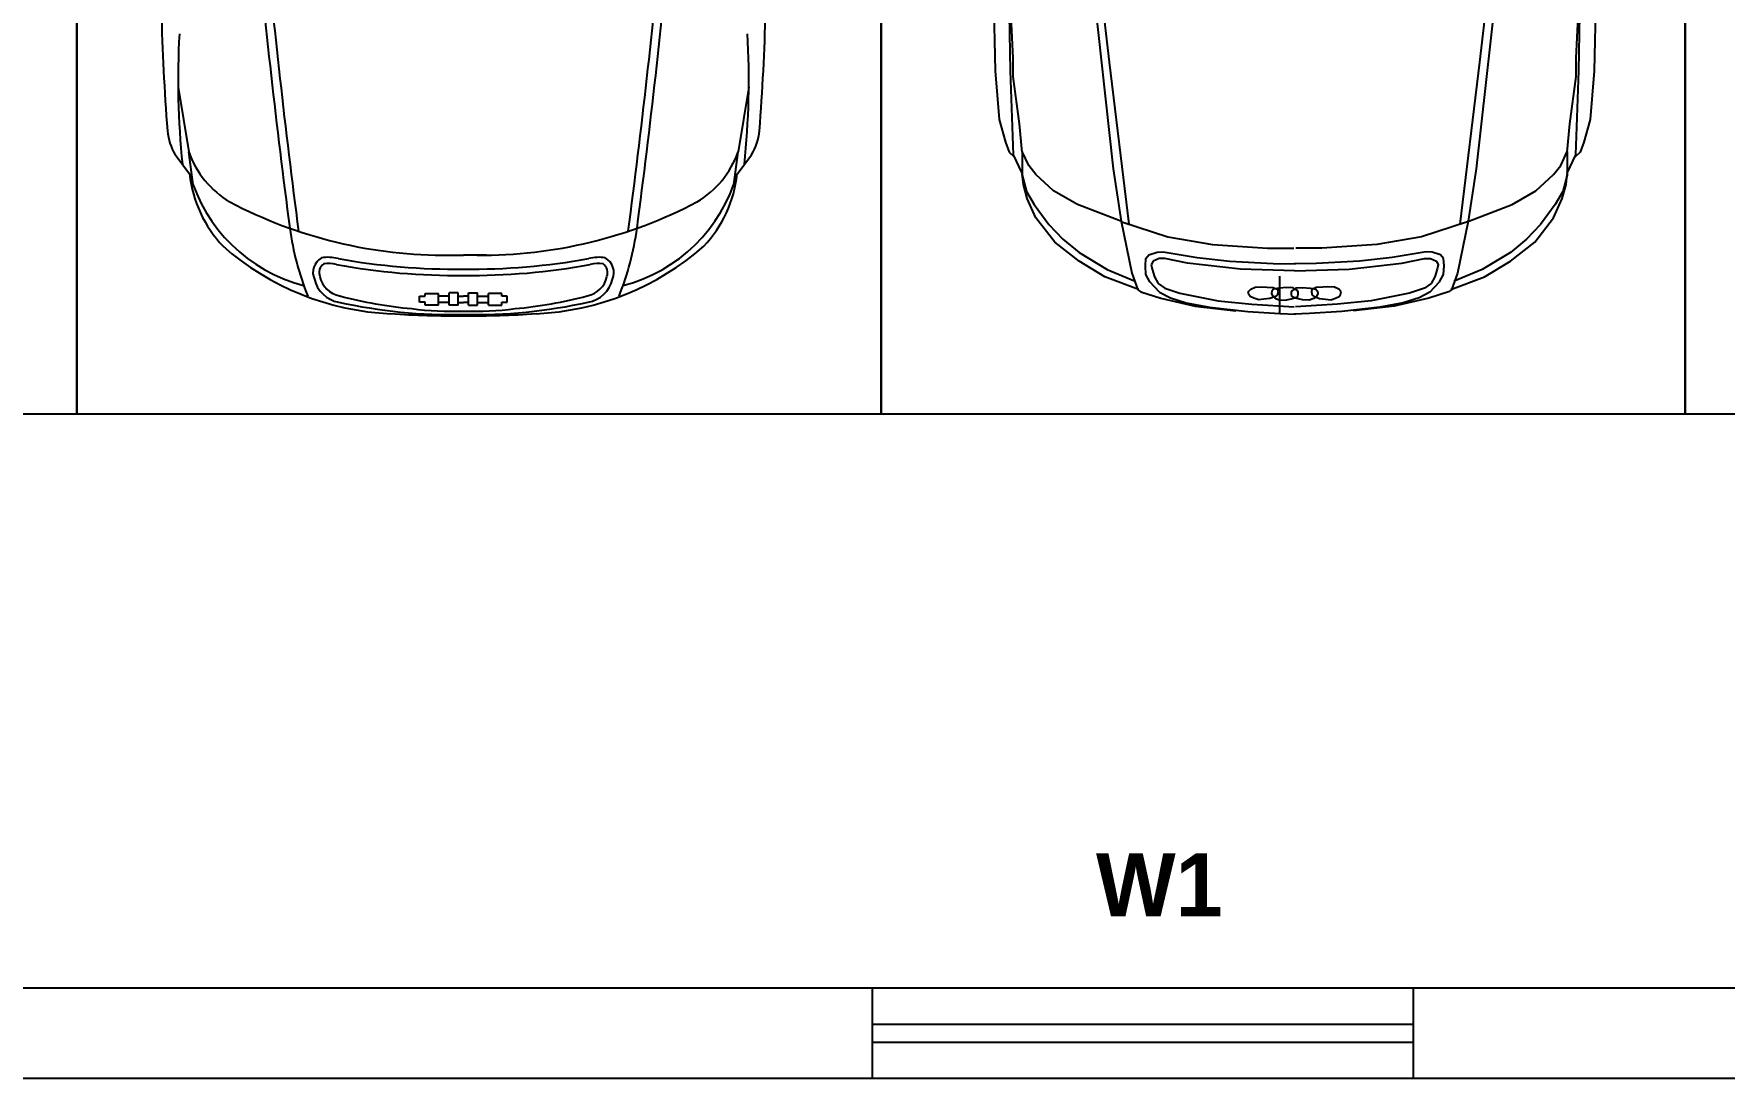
# Model space of a CAD drawing. Header units: inches. Extents: x 484217 to 497210, y -26946 to -21493.
# Drawn here: x 492970.2 to 493181.1, y -23350.3 to -23220.2 of the extents above; entities that cross this region are included whole.
import ezdxf

# ---------------------------------------------------------------- set-up
doc = ezdxf.new("R2010")
doc.units = ezdxf.units.IN
doc.header["$LTSCALE"] = 20
doc.header["$MEASUREMENT"] = 0
for name, color, linetype in [('A-GLASS', 4, 'Continuous'), ('ceco.net 92', 9, 'Continuous'), ('ceco.net 93', 161, 'Continuous'), ('I-WALL-FULL', 5, 'Continuous'), ('Parking', 7, 'Continuous')]:
    doc.layers.add(name, color=color, linetype=linetype)
doc.layers.add('I-ANNO-TEXT', color=7, linetype='Continuous', lineweight=18)
doc.styles.add('MICRO', font='')
doc.styles.get('MICRO').set_extended_font_data('MicrogrammaSSi', bold=True)

msp = doc.modelspace()

# ---------------------------------------------------------------- linework, layer by layer
for p, q in [((492938.23, -23339.1, 6.93), (493074.79, -23339.1, 6.93)), ((493142.29, -23339.1, 6.93), (493727.29, -23339.1, 6.93)), ((492938.23, -23350.35, 6.93), (493074.79, -23350.35, 6.93)), ((493142.29, -23350.35, 6.93), (493482.04, -23350.35, 6.93))]:
    msp.add_line(p, q)
at = {"layer": 'A-GLASS'}
for p, q in [((493074.79, -23339.1, 6.93), (493142.29, -23339.1, 6.93)), ((493074.79, -23343.6, 6.93), (493142.29, -23343.6, 6.93)), ((493074.79, -23345.85, 6.93), (493142.29, -23345.85, 6.93)), ((493074.79, -23350.35, 6.93), (493142.29, -23350.35, 6.93))]:
    msp.add_line(p, q, dxfattribs=at)
at = {"layer": 'ceco.net 92', "linetype": 'ByBlock', "ltscale": 0.4}
for p, q in [((492988.24, -23226.79), (492989.57, -23234.85)), ((493059.41, -23226.79), (493058.08, -23234.85)), ((492990.12, -23239), (492989.57, -23234.85)), ((493057.54, -23239), (493058.08, -23234.85)), ((492989.68, -23237.64), (492987.88, -23235.24)), ((493057.98, -23237.64), (493059.77, -23235.24)), ((493020.96, -23247.75), (493023.83, -23247.75)), ((493026.69, -23247.75), (493023.83, -23247.75)), ((493018.36, -23253.62), (493018.36, -23252.87)), ((493018.36, -23252.87), (493019.05, -23252.87)), ((493019.05, -23253.62), (493018.36, -23253.62)), ((493019.05, -23252.53), (493020.7, -23252.53)), ((493019.05, -23252.87), (493019.05, -23252.53)), ((493019.05, -23253.99), (493019.05, -23253.62)), ((493020.7, -23253.99), (493020.7, -23252.53)), ((493022.07, -23252.86), (493020.7, -23252.86)), ((493022.07, -23253.66), (493020.7, -23253.66)), ((493022.07, -23253.98), (493022.07, -23252.43)), ((493023.18, -23252.43), (493022.07, -23252.43)), ((493023.18, -23253.98), (493023.18, -23252.43)), ((493023.18, -23252.86), (493023.83, -23252.86)), ((493023.18, -23253.66), (493023.83, -23253.66)), ((493024.47, -23252.86), (493023.83, -23252.86)), ((493024.47, -23253.66), (493023.83, -23253.66)), ((493024.47, -23253.98), (493024.47, -23252.43)), ((493024.47, -23252.43), (493025.58, -23252.43)), ((493025.58, -23253.98), (493025.58, -23252.43)), ((493025.58, -23252.86), (493026.95, -23252.86)), ((493025.58, -23253.66), (493026.95, -23253.66)), ((493026.95, -23253.99), (493026.95, -23252.53)), ((493028.6, -23252.53), (493026.95, -23252.53)), ((493028.6, -23252.87), (493028.6, -23252.53)), ((493029.29, -23252.87), (493028.6, -23252.87)), ((493028.6, -23253.62), (493029.29, -23253.62)), ((493028.6, -23253.99), (493028.6, -23253.62)), ((493029.29, -23253.62), (493029.29, -23252.87)), ((493020.7, -23253.99), (493019.05, -23253.99)), ((493023.18, -23253.98), (493022.07, -23253.98)), ((493024.47, -23253.98), (493025.58, -23253.98)), ((493026.95, -23253.99), (493028.6, -23253.99))]:
    msp.add_line(p, q, dxfattribs=at)
for centre, radius, start, end in [((493270.12, -23210.14), 284.07, 178.4271, 184.4609), ((492777.54, -23210.14), 284.07, 355.5391, 1.5729), ((494051.31, -23106.71), 1058.14, 185.39904, 187.47657), ((494052.41, -23107.09), 1058.14, 185.39904, 187.47657), ((491995.24, -23107.09), 1058.14, 352.52343, 354.60096), ((491996.34, -23106.71), 1058.14, 352.52343, 354.60096), ((493090.71, -23225.89), 102.47, 176.792, 185.9071), ((492956.95, -23225.89), 102.47, 354.0929, 3.208), ((492994.3, -23231.5), 7.43, 185.6622, 210.2237), ((493053.35, -23231.5), 7.43, 329.7763, 354.3378), ((493000.66, -23231), 11.74, 199.1815, 239.4917), ((493047, -23231), 11.74, 300.5083, 340.8185), ((493008.85, -23232.21), 19.93, 195.8132, 255.6258), ((493005.06, -23235.96), 15.47, 186.2074, 223.5744), ((493038.8, -23232.21), 19.93, 284.3742, 344.1868), ((493042.59, -23235.96), 15.47, 316.4256, 353.7926), ((493021.53, -23190.22), 57.53, 242.1946, 270.5665), ((493026.12, -23190.22), 57.53, 269.4335, 297.8054), ((493038.53, -23239.29), 36.72, 187.9985, 201.6958), ((493009.12, -23239.29), 36.72, 338.3042, 352.0015), ((493016.23, -23221.2), 33.88, 228.6467, 267.5204), ((493031.42, -23221.2), 33.88, 272.4796, 311.3533), ((493007.12, -23249.91), 2.06, 118.739, 203.6977), ((493007.24, -23249.95), 1.4, 126.9791, 200.1098), ((493006.99, -23252.45), 4.43, 74.326, 101.2071), ((493006.94, -23253.64), 4.84, 77.3707, 96.4487), ((493022.96, -23167.46), 82.82, 259.5922, 270.6), ((493023.15, -23163.85), 85.65, 259.9389, 270.4511), ((493024.5, -23163.85), 85.65, 269.5489, 280.0611), ((493024.69, -23167.46), 82.82, 269.4, 280.4078), ((493040.66, -23252.45), 4.43, 78.7929, 105.674), ((493040.71, -23253.64), 4.84, 83.5513, 102.6293), ((493040.41, -23249.95), 1.4, 339.8902, 53.0209), ((493040.53, -23249.91), 2.06, 336.3023, 61.261), ((493008.91, -23249.89), 3.77, 192.9837, 260.0332), ((493008.97, -23249.77), 3.12, 192.2634, 259.2883), ((493038.68, -23249.77), 3.12, 280.7117, 347.7366), ((493038.74, -23249.89), 3.77, 279.9668, 347.0163), ((493022.43, -23189.98), 65.18, 257.4369, 271.2234), ((493022.51, -23199.12), 55.53, 255.275, 264.7118), ((493025.22, -23189.98), 65.18, 268.7766, 282.5631), ((493025.15, -23199.12), 55.53, 275.2882, 284.725), ((493023.22, -23127.24), 128.08, 266.2162, 270.2715), ((493022.46, -23214.59), 40.15, 262.744, 271.9501), ((493025.19, -23214.59), 40.15, 268.0499, 277.256), ((493024.43, -23127.24), 128.08, 269.7285, 273.7838)]:
    msp.add_arc(centre, radius, start, end, dxfattribs=at)
at = {"layer": 'ceco.net 93'}
for p, q in [((493089.69, -23202.22), (493090.14, -23224.76)), ((493165.32, -23202.22), (493164.87, -23224.76)), ((493104.41, -23223.69), (493102.42, -23206.53)), ((493150.6, -23223.69), (493152.6, -23206.53)), ((493101.88, -23210.12), (493104.87, -23236.98)), ((493153.13, -23210.12), (493150.14, -23236.98)), ((493092.06, -23224.76), (493091.83, -23212.28)), ((493092.4, -23223.18), (493091.89, -23212.56)), ((493162.61, -23223.18), (493163.12, -23212.56)), ((493162.95, -23224.76), (493163.18, -23212.28)), ((493092.4, -23225.49), (493092.4, -23223.18)), ((493106.87, -23243.9), (493104.41, -23223.69)), ((493148.15, -23243.9), (493150.6, -23223.69)), ((493162.61, -23225.49), (493162.61, -23223.18)), ((493090.14, -23224.76), (493090.65, -23230.86)), ((493092.45, -23235.26), (493092.06, -23224.76)), ((493093.19, -23231.37), (493092.4, -23225.49)), ((493161.82, -23231.37), (493162.61, -23225.49)), ((493162.56, -23235.26), (493162.95, -23224.76)), ((493164.87, -23224.76), (493164.36, -23230.86)), ((493090.65, -23230.86), (493091.44, -23233.68)), ((493093.53, -23234.92), (493093.19, -23231.37)), ((493161.48, -23234.92), (493161.82, -23231.37)), ((493164.36, -23230.86), (493163.57, -23233.68)), ((493091.44, -23233.68), (493091.89, -23234.92)), ((493094.34, -23236.57), (493093.53, -23234.81)), ((493093.53, -23234.81), (493093.53, -23237.78)), ((493160.68, -23236.57), (493161.48, -23234.81)), ((493161.48, -23234.81), (493161.48, -23237.78)), ((493163.57, -23233.68), (493163.12, -23234.92)), ((493091.89, -23234.92), (493092.51, -23235.49)), ((493093.53, -23237.52), (493092.45, -23235.26)), ((493095.21, -23237.71), (493094.34, -23236.57)), ((493159.8, -23237.71), (493160.68, -23236.57)), ((493161.48, -23237.52), (493162.56, -23235.26)), ((493163.12, -23234.92), (493162.5, -23235.49)), ((493093.66, -23238.93), (493093.53, -23237.65)), ((493093.53, -23237.78), (493094.07, -23239.81)), ((493094.13, -23240.68), (493093.66, -23238.93)), ((493097.44, -23239.74), (493095.21, -23237.71)), ((493104.87, -23236.98), (493105.87, -23243.5)), ((493150.14, -23236.98), (493149.14, -23243.5)), ((493157.57, -23239.74), (493159.8, -23237.71)), ((493160.88, -23240.68), (493161.35, -23238.93)), ((493161.48, -23237.78), (493160.95, -23239.81)), ((493161.35, -23238.93), (493161.48, -23237.65)), ((493094.07, -23239.81), (493095.01, -23241.43)), ((493095.21, -23243.11), (493094.13, -23240.68)), ((493100.4, -23241.43), (493097.44, -23239.74)), ((493154.61, -23241.43), (493157.57, -23239.74)), ((493159.8, -23243.11), (493160.88, -23240.68)), ((493160.95, -23239.81), (493160, -23241.43)), ((493095.01, -23241.43), (493096.83, -23243.92)), ((493097.57, -23246.15), (493095.21, -23243.11)), ((493105.8, -23243.52), (493100.4, -23241.43)), ((493149.22, -23243.52), (493154.61, -23241.43)), ((493157.44, -23246.15), (493159.8, -23243.11)), ((493160, -23241.43), (493158.18, -23243.92)), ((493096.83, -23243.92), (493098.58, -23245.75)), ((493105.88, -23243.52), (493107.21, -23250)), ((493105.95, -23243.59), (493111.68, -23245.45)), ((493149.06, -23243.59), (493143.33, -23245.45)), ((493149.14, -23243.52), (493147.8, -23250)), ((493158.18, -23243.92), (493156.43, -23245.75)), ((493100.61, -23248.51), (493097.57, -23246.15)), ((493098.58, -23245.75), (493100.61, -23247.43)), ((493100.61, -23247.43), (493104.11, -23249.52)), ((493109.33, -23247.72), (493110.36, -23247.38)), ((493110.36, -23247.38), (493111.09, -23247.32)), ((493111.09, -23247.32), (493115.34, -23248.06)), ((493111.68, -23245.45), (493117.26, -23246.42)), ((493117.26, -23246.42), (493124.11, -23246.87)), ((493124.11, -23246.87), (493127.39, -23246.87)), ((493130.9, -23246.87), (493127.63, -23246.87)), ((493137.75, -23246.42), (493130.9, -23246.87)), ((493143.33, -23245.45), (493137.75, -23246.42)), ((493143.92, -23247.32), (493139.67, -23248.06)), ((493144.66, -23247.38), (493143.92, -23247.32)), ((493145.68, -23247.72), (493144.66, -23247.38)), ((493154.41, -23247.43), (493150.9, -23249.52)), ((493156.43, -23245.75), (493154.41, -23247.43)), ((493154.41, -23248.51), (493157.44, -23246.15)), ((493103.84, -23250.47), (493100.61, -23248.51)), ((493104.11, -23249.52), (493107.62, -23251.01)), ((493108.88, -23249.08), (493108.94, -23248.17)), ((493108.94, -23250.16), (493108.88, -23249.08)), ((493108.94, -23248.17), (493109.33, -23247.72)), ((493109.85, -23248.51), (493109.62, -23248.96)), ((493109.62, -23248.96), (493109.73, -23249.48)), ((493109.73, -23249.48), (493110.02, -23250.44)), ((493110.58, -23248.17), (493109.85, -23248.51)), ((493111.32, -23248.17), (493110.58, -23248.17)), ((493114.15, -23248.74), (493111.32, -23248.17)), ((493120.73, -23249.48), (493114.15, -23248.74)), ((493115.34, -23248.06), (493119.43, -23248.51)), ((493119.43, -23248.51), (493124.81, -23248.79)), ((493127.48, -23249.7), (493120.73, -23249.48)), ((493124.81, -23248.79), (493127.59, -23248.85)), ((493130.2, -23248.79), (493127.42, -23248.85)), ((493127.53, -23249.7), (493134.28, -23249.48)), ((493135.58, -23248.51), (493130.2, -23248.79)), ((493134.28, -23249.48), (493140.86, -23248.74)), ((493139.67, -23248.06), (493135.58, -23248.51)), ((493140.86, -23248.74), (493143.69, -23248.17)), ((493143.69, -23248.17), (493144.43, -23248.17)), ((493144.43, -23248.17), (493145.17, -23248.51)), ((493145.28, -23249.48), (493145, -23250.44)), ((493145.17, -23248.51), (493145.39, -23248.96)), ((493145.39, -23248.96), (493145.28, -23249.48)), ((493146.07, -23248.17), (493145.68, -23247.72)), ((493146.13, -23249.08), (493146.07, -23248.17)), ((493146.07, -23250.16), (493146.13, -23249.08)), ((493150.9, -23249.52), (493147.4, -23251.01)), ((493151.17, -23250.47), (493154.41, -23248.51)), ((493108.02, -23252.02), (493103.84, -23250.47)), ((493107.21, -23250), (493107.96, -23252.09)), ((493109.45, -23251.07), (493108.94, -23250.16)), ((493110.64, -23252.37), (493109.45, -23251.07)), ((493110.02, -23250.44), (493110.47, -23251.29)), ((493110.47, -23251.29), (493111.32, -23251.86)), ((493122.56, -23251.74), (493123.36, -23251.7)), ((493123.36, -23251.7), (493124.01, -23251.74)), ((493125.66, -23255.04), (493125.66, -23250.38)), ((493131.65, -23251.7), (493131, -23251.74)), ((493132.45, -23251.74), (493131.65, -23251.7)), ((493144.54, -23251.29), (493143.69, -23251.86)), ((493144.37, -23252.37), (493145.56, -23251.07)), ((493145, -23250.44), (493144.54, -23251.29)), ((493145.56, -23251.07), (493146.07, -23250.16)), ((493146.99, -23252.02), (493151.17, -23250.47)), ((493147.8, -23250), (493147.05, -23252.09)), ((493107.96, -23252.09), (493108.33, -23252.31)), ((493108.33, -23252.31), (493110.79, -23253.13)), ((493110.64, -23252.37), (493112, -23253.05)), ((493110.79, -23253.13), (493115.1, -23254.1)), ((493111.32, -23251.86), (493113.19, -23252.48)), ((493112, -23253.05), (493113.98, -23253.68)), ((493113.19, -23252.48), (493117.95, -23253.45)), ((493113.98, -23253.68), (493116.88, -23254.24)), ((493117.95, -23253.45), (493122.15, -23253.85)), ((493121.72, -23252.31), (493122.02, -23251.97)), ((493121.79, -23252.66), (493121.72, -23252.31)), ((493121.95, -23252.89), (493121.79, -23252.66)), ((493122.41, -23253.12), (493121.95, -23252.89)), ((493122.02, -23251.97), (493122.56, -23251.74)), ((493123.02, -23253.31), (493122.41, -23253.12)), ((493123.67, -23253.23), (493123.02, -23253.31)), ((493124.4, -23253.15), (493123.67, -23253.23)), ((493124.01, -23251.74), (493124.82, -23251.77)), ((493125.09, -23252.92), (493124.4, -23253.15)), ((493124.66, -23252.23), (493124.63, -23252.54)), ((493124.63, -23252.54), (493124.78, -23252.89)), ((493124.86, -23251.97), (493124.66, -23252.23)), ((493124.78, -23252.89), (493125.12, -23253.15)), ((493124.82, -23251.77), (493125.39, -23252.04)), ((493125.58, -23251.85), (493124.86, -23251.97)), ((493125.32, -23252.73), (493125.09, -23252.92)), ((493125.12, -23253.15), (493125.7, -23253.35)), ((493125.43, -23252.31), (493125.32, -23252.73)), ((493125.35, -23252.04), (493125.43, -23252.31)), ((493126.54, -23251.77), (493125.58, -23251.85)), ((493125.7, -23253.35), (493126.54, -23253.31)), ((493126.92, -23251.77), (493126.54, -23251.81)), ((493126.54, -23253.31), (493127.08, -23253.19)), ((493127.31, -23251.81), (493126.92, -23251.77)), ((493127.08, -23253.19), (493127.54, -23253.08)), ((493127.09, -23252.35), (493127.17, -23252.16)), ((493127.09, -23252.62), (493127.09, -23252.35)), ((493127.13, -23252.89), (493127.09, -23252.62)), ((493127.47, -23253.08), (493127.13, -23252.89)), ((493127.17, -23252.16), (493127.47, -23251.97)), ((493127.54, -23251.97), (493127.31, -23251.81)), ((493127.47, -23251.97), (493127.7, -23251.81)), ((493127.93, -23253.19), (493127.47, -23253.08)), ((493127.84, -23252.16), (493127.54, -23251.97)), ((493127.54, -23253.08), (493127.88, -23252.89)), ((493127.7, -23251.81), (493128.09, -23251.77)), ((493127.92, -23252.35), (493127.84, -23252.16)), ((493127.88, -23252.89), (493127.92, -23252.62)), ((493127.92, -23252.62), (493127.92, -23252.35)), ((493128.47, -23253.31), (493127.93, -23253.19)), ((493128.09, -23251.77), (493128.47, -23251.81)), ((493128.47, -23251.77), (493129.43, -23251.85)), ((493129.31, -23253.35), (493128.47, -23253.31)), ((493129.89, -23253.15), (493129.31, -23253.35)), ((493129.43, -23251.85), (493130.15, -23251.97)), ((493129.66, -23252.04), (493129.58, -23252.31)), ((493129.58, -23252.31), (493129.7, -23252.73)), ((493130.19, -23251.77), (493129.62, -23252.04)), ((493129.7, -23252.73), (493129.93, -23252.92)), ((493130.23, -23252.89), (493129.89, -23253.15)), ((493129.93, -23252.92), (493130.61, -23253.15)), ((493130.15, -23251.97), (493130.35, -23252.23)), ((493131, -23251.74), (493130.19, -23251.77)), ((493130.38, -23252.54), (493130.23, -23252.89)), ((493130.35, -23252.23), (493130.38, -23252.54)), ((493130.61, -23253.15), (493131.34, -23253.23)), ((493131.34, -23253.23), (493131.99, -23253.31)), ((493131.99, -23253.31), (493132.61, -23253.12)), ((493132.99, -23251.97), (493132.45, -23251.74)), ((493132.61, -23253.12), (493133.06, -23252.89)), ((493137.06, -23253.45), (493132.86, -23253.85)), ((493133.29, -23252.31), (493132.99, -23251.97)), ((493133.06, -23252.89), (493133.22, -23252.66)), ((493133.22, -23252.66), (493133.29, -23252.31)), ((493141.82, -23252.48), (493137.06, -23253.45)), ((493141.03, -23253.68), (493138.14, -23254.24)), ((493144.22, -23253.13), (493139.91, -23254.1)), ((493143.01, -23253.05), (493141.03, -23253.68)), ((493143.69, -23251.86), (493141.82, -23252.48)), ((493144.37, -23252.37), (493143.01, -23253.05)), ((493146.68, -23252.31), (493144.22, -23253.13)), ((493147.05, -23252.09), (493146.68, -23252.31)), ((493115.1, -23254.1), (493120.17, -23254.69)), ((493116.88, -23254.24), (493121.64, -23254.76)), ((493121.64, -23254.76), (493125.66, -23255.04)), ((493122.15, -23253.85), (493127.42, -23254.19)), ((493125.66, -23255.04), (493127.59, -23255.1)), ((493129.35, -23255.04), (493127.42, -23255.1)), ((493132.86, -23253.85), (493127.59, -23254.19)), ((493133.37, -23254.76), (493129.35, -23255.04)), ((493138.14, -23254.24), (493133.37, -23254.76)), ((493139.91, -23254.1), (493134.85, -23254.69))]:
    msp.add_line(p, q, dxfattribs=at)
at = {"layer": 'I-WALL-FULL'}
for p, q in [((492746.25, -23339.1, 6.93), (493074.79, -23339.1, 6.93)), ((493074.79, -23339.1, 6.93), (493074.79, -23350.35, 6.93)), ((493142.29, -23339.1, 6.93), (493383.04, -23339.1, 6.93)), ((493142.29, -23339.1, 6.93), (493142.29, -23350.35, 6.93)), ((492367.1, -23350.35, 6.93), (493000.54, -23350.35, 6.93)), ((493000.54, -23350.35, 6.93), (493074.79, -23350.35, 6.93)), ((493142.29, -23350.35, 6.93), (493383.04, -23350.35, 6.93)), ((493142.29, -23350.35, 6.93), (493482.04, -23350.35, 6.93))]:
    msp.add_line(p, q, dxfattribs=at)
at = {"layer": 'Parking'}
for p, q in [((492975.61, -23074.75), (492975.61, -23267.55)), ((492975.61, -23074.75), (492975.61, -23267.55)), ((492975.61, -23267.55), (492975.61, -23074.75)), ((492975.61, -23074.75), (492975.61, -23267.55)), ((492975.61, -23074.75), (492975.61, -23267.55)), ((493075.91, -23074.75), (493075.91, -23267.55)), ((493075.91, -23267.55), (493075.91, -23074.75)), ((493075.91, -23074.75), (493075.91, -23267.55)), ((493075.91, -23074.75), (493075.91, -23267.55)), ((493075.91, -23267.55), (493075.91, -23074.75)), ((493075.91, -23074.75), (493075.91, -23267.55)), ((493176.21, -23074.75), (493176.21, -23267.55)), ((493176.21, -23267.55), (493176.21, -23074.75)), ((493176.21, -23074.75), (493176.21, -23267.55)), ((493176.21, -23074.75), (493176.21, -23267.55)), ((493176.21, -23267.55), (493176.21, -23074.75)), ((493176.21, -23074.75), (493176.21, -23267.55)), ((492875.31, -23267.55), (492975.61, -23267.55)), ((492975.61, -23267.55), (493075.91, -23267.55)), ((492975.61, -23267.55), (493075.91, -23267.55)), ((493075.91, -23267.55), (493176.21, -23267.55)), ((493075.91, -23267.55), (493176.21, -23267.55)), ((493176.21, -23267.55), (493276.51, -23267.55)), ((493176.21, -23267.55), (493276.51, -23267.55))]:
    msp.add_line(p, q, dxfattribs=at)

# ---------------------------------------------------------------- texts
at = {"layer": 'I-ANNO-TEXT', "insert": (493102.72, -23322.31, 6.93), "char_height": 7.875, "attachment_point": 1, "style": 'MICRO'}
msp.add_mtext_dynamic_manual_height_columns('{\\fBahnschrift Light|b1|i0|c0|p34;W1}', width=7.4099, gutter_width=1.5, heights=[0], dxfattribs=at)

doc.saveas('drawing.dxf')
